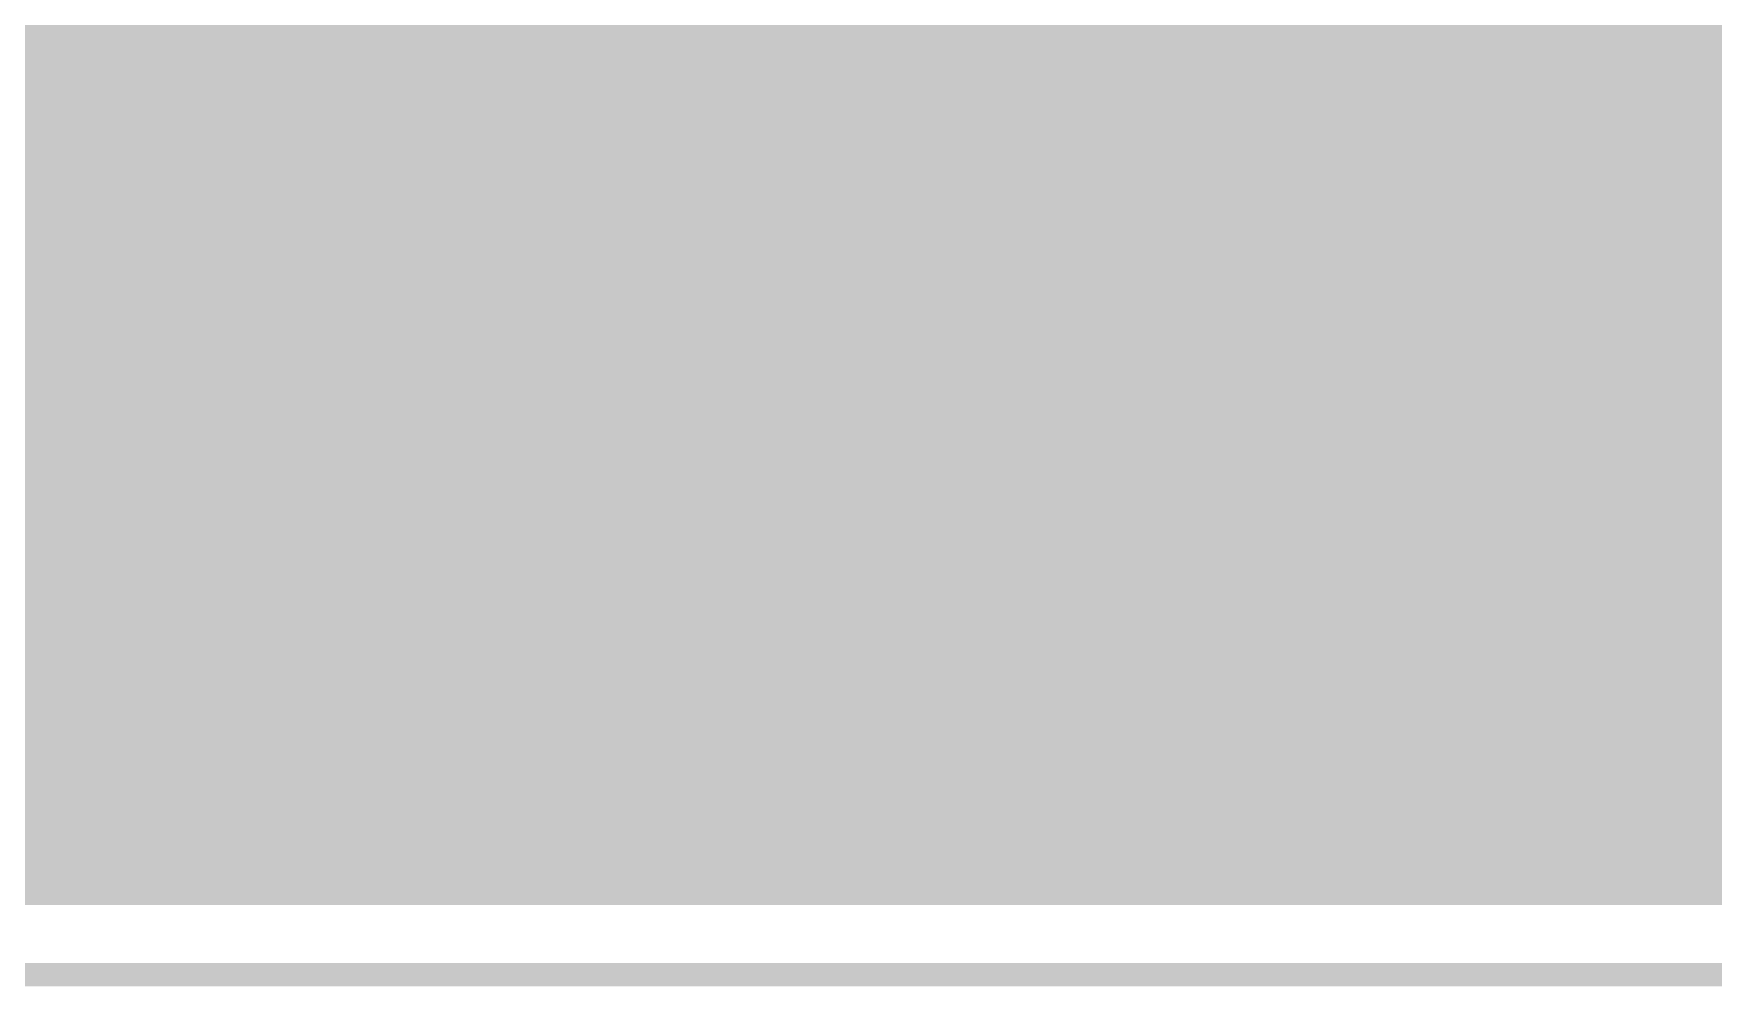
# Model space of a CAD drawing. Header units: millimetres. Extents: x 2043 to 2402, y 736 to 931.
# Drawn here: x 2221.42 to 2230.59, y 795.14 to 800.34 of the extents above; entities that cross this region are included whole.
import ezdxf

# ---------------------------------------------------------------- set-up
doc = ezdxf.new("R2010")
doc.units = ezdxf.units.MM
for name, color, linetype in [('BottomSolder', 6, 'Continuous'), ('TopOverlay', 2, 'Continuous'), ('TopSolder', 216, 'Continuous')]:
    doc.layers.add(name, color=color, linetype=linetype)

# ---------------------------------------------------------------- blocks, each defined once
blk = doc.blocks.new('RJ45_52_8C_9')
at = {"layer": 'BottomSolder', "const_width": 1.8032}
blk.add_lwpolyline([(-8, 4.999), (-8, 4.799)], dxfattribs=at)
at = {"layer": 'BottomSolder', "const_width": 0.9016}
for points in [[(-8.4508, 4.999, 1), (-7.5492, 4.999, 1)], [(-8.4508, 4.799, 1), (-7.5492, 4.799, 1)]]:
    blk.add_lwpolyline(points, format="xyb", close=True, dxfattribs=at)
at = {"layer": 'TopOverlay', "const_width": 0.254}
for points in [[(-8, 8.399), (-8, 0)], [(-8, 8.399), (8, 8.399)], [(-2.1754, 8.0308), (-2.1754, 6.1912)], [(-2.1754, 8.0308), (2.1426, 8.0308)], [(-3.35, 6.1912), (-3.35, 4.45)], [(-3.35, 6.1912), (-2.1754, 6.1912)], [(-6, 4.4386), (-6, -2.9472)], [(-6, 4.4386), (-3.3614, 4.4386)], [(-3.3528, 4.4472), (-3.3614, 4.4386)]]:
    blk.add_lwpolyline(points, dxfattribs=at)
at = {"layer": 'TopOverlay', "const_width": 0.127}
for points in [[(-8.0635, 8.399, 1), (-7.9365, 8.399, 1)], [(-8.0635, 8.399, 1), (-7.9365, 8.399, 1)], [(-2.2389, 8.0308, 1), (-2.1119, 8.0308, 1)], [(-2.2389, 8.0308, 1), (-2.1119, 8.0308, 1)], [(-3.4135, 6.1912, 1), (-3.2865, 6.1912, 1)], [(-3.4135, 6.1912, 1), (-3.2865, 6.1912, 1)], [(-2.2389, 6.1912, 1), (-2.1119, 6.1912, 1)], [(-2.2389, 6.1912, 1), (-2.1119, 6.1912, 1)], [(-6.0635, 4.4386, 1), (-5.9365, 4.4386, 1)], [(-6.0635, 4.4386, 1), (-5.9365, 4.4386, 1)], [(-3.4249, 4.4386, 1), (-3.2979, 4.4386, 1)], [(-3.4249, 4.4386, 1), (-3.2979, 4.4386, 1)], [(-3.4163, 4.4472, 1), (-3.2893, 4.4472, 1)], [(-3.4135, 4.45, 1), (-3.2865, 4.45, 1)]]:
    blk.add_lwpolyline(points, format="xyb", close=True, dxfattribs=at)
at = {"layer": 'TopSolder', "const_width": 1.8032}
blk.add_lwpolyline([(-8, 4.999), (-8, 4.799)], dxfattribs=at)
at = {"layer": 'TopSolder', "const_width": 0.9016}
for points in [[(-8.4508, 4.999, 1), (-7.5492, 4.999, 1)], [(-8.4508, 4.799, 1), (-7.5492, 4.799, 1)]]:
    blk.add_lwpolyline(points, format="xyb", close=True, dxfattribs=at)
blk = doc.blocks.new('RJ11_10')
at = {"layer": 'TopOverlay', "const_width": 0.254}
for points in [[(7.95, 6.6284), (7.95, -6.8316)], [(7.95, -6.8316), (-7.95, -6.8316)], [(5.45, -6.8316), (5.45, -8.0316)], [(5.45, -8.0316), (-5.45, -8.0316)]]:
    blk.add_lwpolyline(points, dxfattribs=at)
at = {"layer": 'TopOverlay', "const_width": 0.127}
for points in [[(5.3865, -6.8316, 1), (5.5135, -6.8316, 1)], [(7.8865, -6.8316, 1), (8.0135, -6.8316, 1)], [(7.8865, -6.8316, 1), (8.0135, -6.8316, 1)], [(5.3865, -8.0316, 1), (5.5135, -8.0316, 1)], [(5.3865, -8.0316, 1), (5.5135, -8.0316, 1)]]:
    blk.add_lwpolyline(points, format="xyb", close=True, dxfattribs=at)

msp = doc.modelspace()

# ---------------------------------------------------------------- linework, layer by layer
at = {"color": 7, "const_width": 0.1276}
for points in [[(2229.4152, 795.8025), (2229.4152, 812.6025)], [(2229.4152, 795.8025), (2229.4152, 812.6025)], [(2229.5152, 795.8025), (2229.5152, 811.7025)], [(2229.5152, 795.8025), (2229.5152, 811.7025)], [(2227.8152, 799.8025), (2227.8152, 807.0025)], [(2227.8152, 799.8025), (2227.8152, 807.0025)], [(2227.9152, 799.7025), (2227.9152, 802.3025)], [(2227.9152, 799.7025), (2227.9152, 802.3025)], [(2227.8152, 799.8025), (2225.0152, 799.8025)], [(2225.0152, 798.0025), (2225.0152, 799.8025)], [(2227.8152, 799.8025), (2225.0152, 799.8025)], [(2225.0152, 798.0025), (2225.0152, 799.8025)], [(2227.9152, 799.7025), (2225.1152, 799.7025)], [(2225.1152, 797.9025), (2225.1152, 799.7025)], [(2227.9152, 799.7025), (2225.1152, 799.7025)], [(2225.1152, 797.9025), (2225.1152, 799.7025)], [(2225.0152, 798.0025), (2223.5652, 798.0025)], [(2223.5652, 796.2025), (2223.5652, 798.0025)], [(2225.0152, 798.0025), (2223.5652, 798.0025)], [(2223.5652, 796.2025), (2223.5652, 798.0025)], [(2225.1152, 797.9025), (2223.6652, 797.9025)], [(2223.6652, 796.1025), (2223.6652, 797.9025)], [(2225.1152, 797.9025), (2223.6652, 797.9025)], [(2223.6652, 796.1025), (2223.6652, 797.9025)], [(2223.5652, 796.2025), (2219.2652, 796.2025)], [(2223.5652, 796.2025), (2219.2652, 796.2025)], [(2223.6652, 796.1025), (2219.1652, 796.1025)], [(2223.6652, 796.1025), (2219.1652, 796.1025)], [(2229.4152, 795.8025), (2213.4152, 795.8025)], [(2229.4152, 795.8025), (2213.4152, 795.8025)], [(2243.0152, 795.8025), (2229.5152, 795.8025)], [(2298.8153, 795.2025), (2083.8151, 795.2025)]]:
    msp.add_lwpolyline(points, dxfattribs=at)
at = {"color": 7, "const_width": 0.0638}
for points in [[(2225.0152, 799.7706, 1), (2225.0152, 799.8344, 1)], [(2225.0152, 799.7706, 1), (2225.0152, 799.8344, 1)], [(2225.0152, 799.7706, 1), (2225.0152, 799.8344, 1)], [(2225.0152, 799.7706, 1), (2225.0152, 799.8344, 1)], [(2227.8152, 799.7706, 1), (2227.8152, 799.8344, 1)], [(2227.8152, 799.7706, 1), (2227.8152, 799.8344, 1)], [(2227.8152, 799.7706, 1), (2227.8152, 799.8344, 1)], [(2227.8152, 799.7706, 1), (2227.8152, 799.8344, 1)], [(2225.1152, 799.6706, 1), (2225.1152, 799.7344, 1)], [(2225.1152, 799.6706, 1), (2225.1152, 799.7344, 1)], [(2225.1152, 799.6706, 1), (2225.1152, 799.7344, 1)], [(2225.1152, 799.6706, 1), (2225.1152, 799.7344, 1)], [(2227.9152, 799.6706, 1), (2227.9152, 799.7344, 1)], [(2227.9152, 799.6706, 1), (2227.9152, 799.7344, 1)], [(2227.9152, 799.6706, 1), (2227.9152, 799.7344, 1)], [(2227.9152, 799.6706, 1), (2227.9152, 799.7344, 1)], [(2223.5652, 797.9706, 1), (2223.5652, 798.0344, 1)], [(2223.5652, 797.9706, 1), (2223.5652, 798.0344, 1)], [(2223.5652, 797.9706, 1), (2223.5652, 798.0344, 1)], [(2223.5652, 797.9706, 1), (2223.5652, 798.0344, 1)], [(2225.0152, 797.9706, 1), (2225.0152, 798.0344, 1)], [(2225.0152, 797.9706, 1), (2225.0152, 798.0344, 1)], [(2225.0152, 797.9706, 1), (2225.0152, 798.0344, 1)], [(2225.0152, 797.9706, 1), (2225.0152, 798.0344, 1)], [(2223.6652, 797.8706, 1), (2223.6652, 797.9344, 1)], [(2223.6652, 797.8706, 1), (2223.6652, 797.9344, 1)], [(2223.6652, 797.8706, 1), (2223.6652, 797.9344, 1)], [(2223.6652, 797.8706, 1), (2223.6652, 797.9344, 1)], [(2225.1152, 797.8706, 1), (2225.1152, 797.9344, 1)], [(2225.1152, 797.8706, 1), (2225.1152, 797.9344, 1)], [(2225.1152, 797.8706, 1), (2225.1152, 797.9344, 1)], [(2225.1152, 797.8706, 1), (2225.1152, 797.9344, 1)], [(2223.5652, 796.1706, 1), (2223.5652, 796.2344, 1)], [(2223.5652, 796.1706, 1), (2223.5652, 796.2344, 1)], [(2223.5652, 796.1706, 1), (2223.5652, 796.2344, 1)], [(2223.5652, 796.1706, 1), (2223.5652, 796.2344, 1)], [(2223.6652, 796.0706, 1), (2223.6652, 796.1344, 1)], [(2223.6652, 796.0706, 1), (2223.6652, 796.1344, 1)], [(2223.6652, 796.0706, 1), (2223.6652, 796.1344, 1)], [(2223.6652, 796.0706, 1), (2223.6652, 796.1344, 1)], [(2229.4152, 795.7706, 1), (2229.4152, 795.8344, 1)], [(2229.4152, 795.7706, 1), (2229.4152, 795.8344, 1)], [(2229.4152, 795.7706, 1), (2229.4152, 795.8344, 1)], [(2229.4152, 795.7706, 1), (2229.4152, 795.8344, 1)], [(2229.5152, 795.7706, 1), (2229.5152, 795.8344, 1)], [(2229.5152, 795.7706, 1), (2229.5152, 795.8344, 1)], [(2229.5152, 795.7706, 1), (2229.5152, 795.8344, 1)]]:
    msp.add_lwpolyline(points, format="xyb", close=True, dxfattribs=at)
at = {"color": 7}
msp.add_solid([(2257.0831, 795.5835), (2257.0831, 811.8395), (2197.1391, 795.5835), (2197.1391, 811.8395)], dxfattribs=at)

# ---------------------------------------------------------------- block references
for name, p, rotation in [('RJ45_52_8C_9', (2221.3961, 804.2195), 180), ('RJ11_10', (2236.3059, 803.8131), 270)]:
    msp.add_blockref(name, p, dxfattribs=dict(at, rotation=rotation))

doc.saveas('drawing.dxf')
